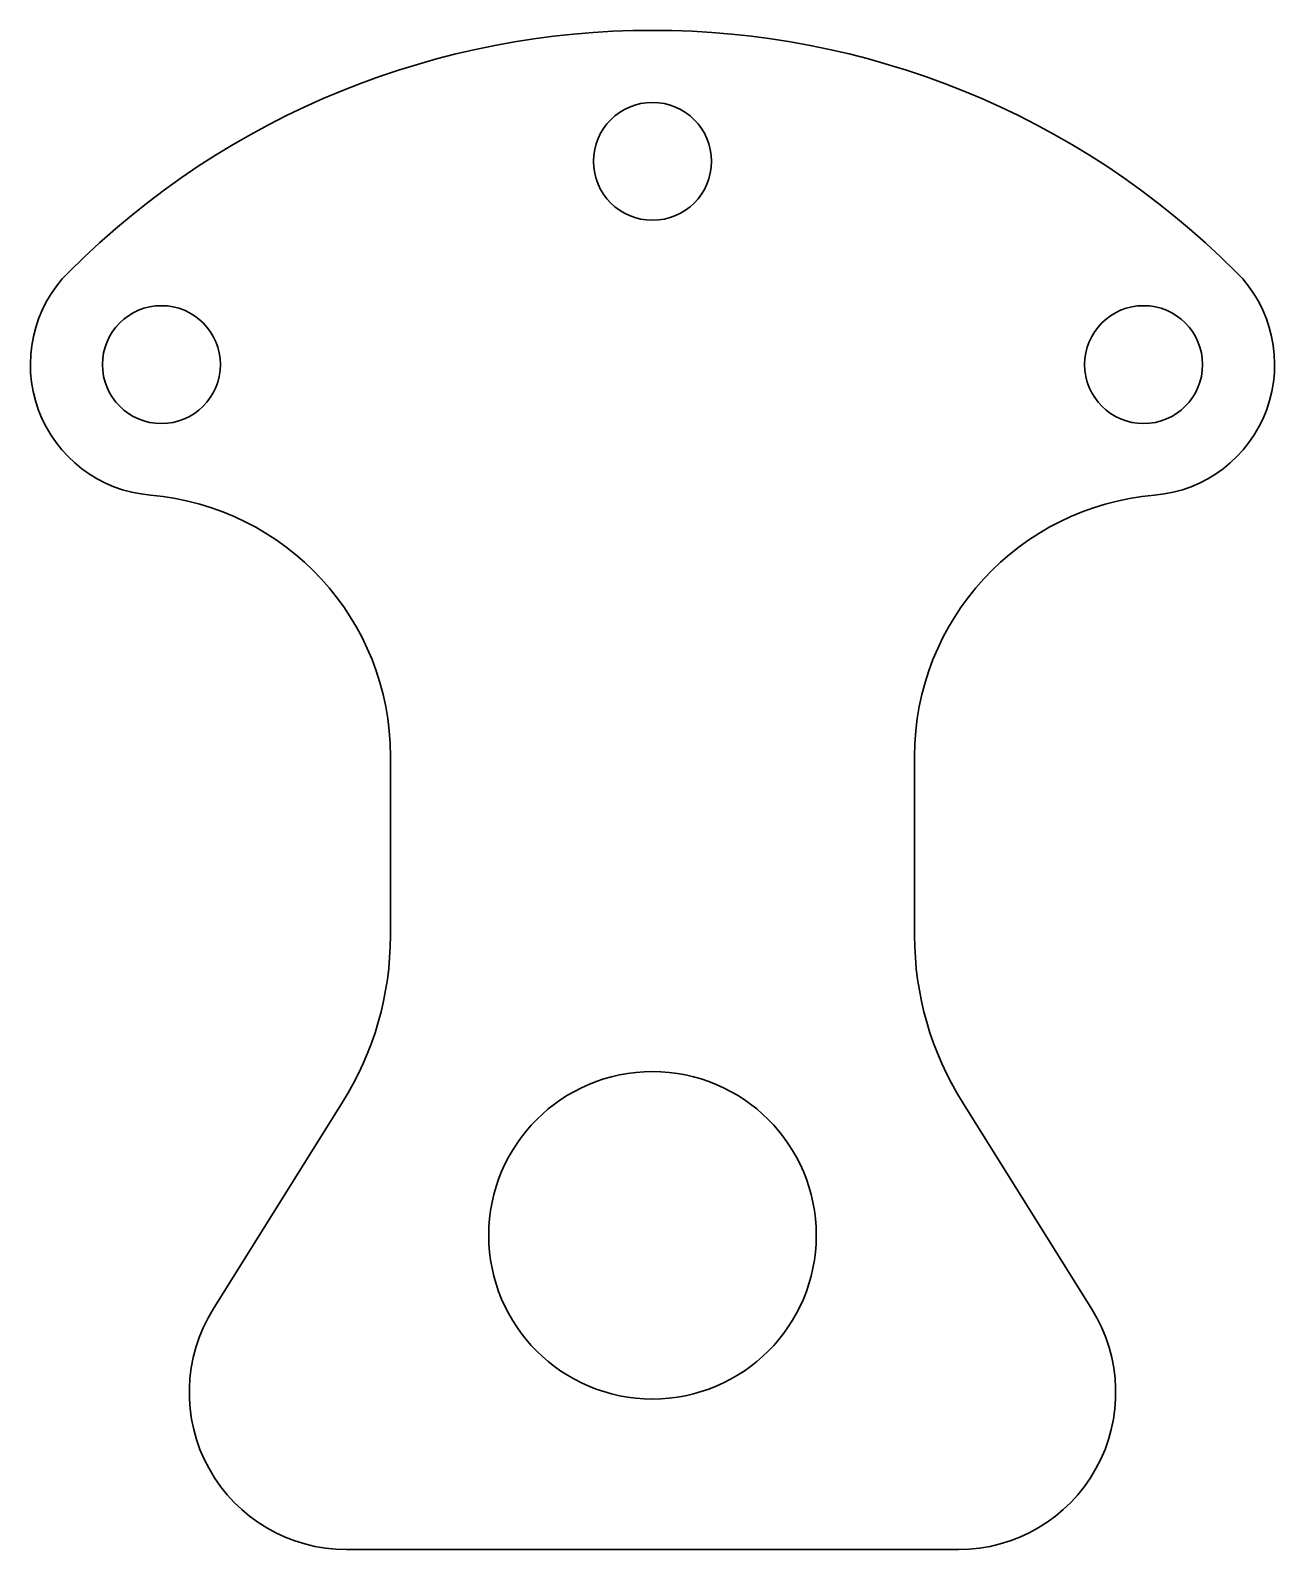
# Model space of a CAD drawing. Header units: inches. Extents: x -2 to 92, y 0 to 116.
import ezdxf

# ---------------------------------------------------------------- set-up
doc = ezdxf.new("R2010")
doc.units = ezdxf.units.IN
doc.header["$MEASUREMENT"] = 0
doc.layers.add('Pagrindinis', color=7, linetype='Continuous', lineweight=30)

msp = doc.modelspace()

# ---------------------------------------------------------------- linework, layer by layer
at = {"layer": 'Pagrindinis'}
for p, q in [((25, 46.88), (25, 60.58)), ((65, 46.88), (65, 60.58)), ((11.47, 18.36), (21.35, 34.16)), ((78.53, 18.36), (68.65, 34.16)), ((21.65, 0), (68.35, 0))]:
    msp.add_line(p, q, dxfattribs=at)
for centre, radius in [((45, 106), 4.5), ((7.52, 90.48), 4.5), ((82.48, 90.48), 4.5), ((45, 24), 12.5)]:
    msp.add_circle(centre, radius, dxfattribs=at)
for centre, radius, start, end in [((45, 53), 63, 45, 135), ((7.52, 90.48), 10, 135, 265.1751), ((82.48, 90.48), 10, 274.8249, 45), ((5, 60.58), 20, 0, 85.1751), ((85, 60.58), 20, 94.8249, 180), ((1, 46.88), 24, 327.9946, 0), ((89, 46.88), 24, 180, 212.0054), ((21.65, 12), 12, 147.9946, 270), ((68.35, 12), 12, 270, 32.0054)]:
    msp.add_arc(centre, radius, start, end, dxfattribs=at)

doc.saveas('drawing.dxf')
